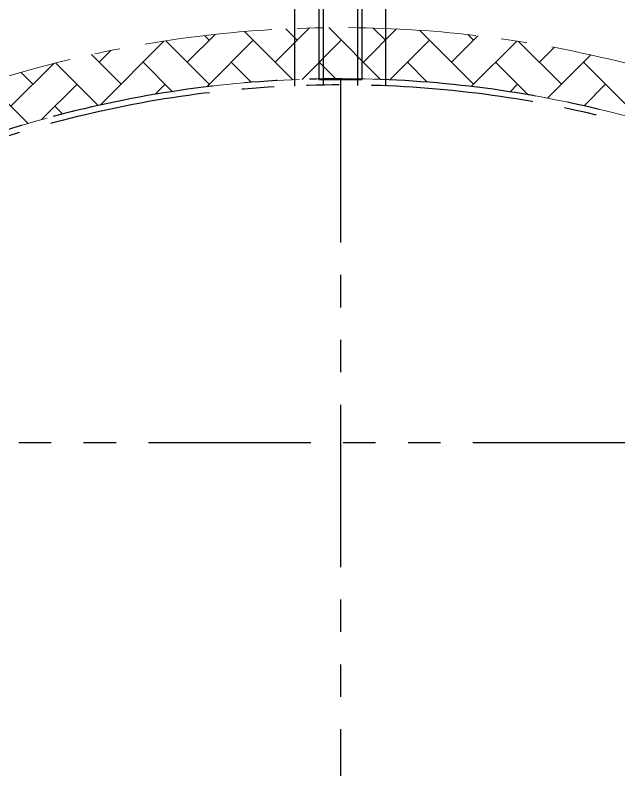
# Model space of a CAD drawing. Header units: millimetres. Extents: x -46397 to 283259, y -8690 to 23983.
# Drawn here: x 267170 to 267761, y 6429 to 7167 of the extents above; entities that cross this region are included whole.
import ezdxf
from ezdxf.enums import TextEntityAlignment as Align

# ---------------------------------------------------------------- set-up
doc = ezdxf.new("R2010")
doc.units = ezdxf.units.MM
doc.linetypes.add('CENTER', pattern=[2, 1.25, -0.25, 0.25, -0.25])
doc.linetypes.add('PHANTOM', pattern=[63.50000000000001, 31.75, -6.35, 6.35, -6.35, 6.35, -6.35])
doc.layers.add('DUONGTAM', color=1, linetype='CENTER', lineweight=0)
doc.styles.add('Tahoma', font='tahoma.ttf')
doc.styles.add('Text_nameplate', font='arial.ttf', dxfattribs={"width": 0.9, "height": 2.5})

# ---------------------------------------------------------------- blocks, each defined once
blk = doc.blocks.new('BO-1')
at = {"color": 251, "linetype": 'PHANTOM', "ltscale": 5, "extrusion": (6.890185696795331e-16, 1, 0)}
for p, q in [((-21.104836856568, 3739.230927183784), (-21.1048368565971, 3589.025930856359)), ((21.09516314341454, 3739.230927183784), (21.09516314341454, 3589.025930856359)), ((-16.70483685657382, 3725.230927183784), (-16.70483685657382, 3583.101803724267)), ((16.69516314342036, 3725.230927183784), (16.69516314342036, 3583.101803724267)), ((-44.45483685669024, 3582.315816106014), (-44.45483685669024, 3721.230927183784)), ((44.44516314330394, 3582.315816106022), (44.44516314330394, 3721.230927183784)), ((-21.1048368565971, 3589.025930856359), (21.09516314341454, 3589.025930856359))]:
    blk.add_line(p, q, dxfattribs=at)
at = {"color": 251, "linetype": 'PHANTOM', "ltscale": 5}
blk.add_line((-0.004836856591282412, 3588.23092718393), (-0.004836856591282412, 1378.997704409402), dxfattribs=at)
at = {"color": 251, "linetype": 'PHANTOM', "ltscale": 5, "extrusion": (6.890185696795332e-16, 1, 0)}
blk.add_line((605.9951631434087, 3233.614315796662), (-606.0048368565913, 3233.614315796662), dxfattribs=at)
at = {"color": 251, "linetype": 'PHANTOM', "ltscale": 5}
blk.add_lwpolyline([(-606.0048368565913, 3233.614315796633), (-606.0048368565913, 3283.60728838835, -0.2844896771697005), (-491.0387792751862, 3472.278055729392, -0.2389866582865144), (491.0289740316439, 3472.278122407665, -0.2844896771696986), (605.9951631434014, 3283.607288388409), (605.9951631434087, 3233.614315796691)], format="xyb", close=True, dxfattribs=at)
blk.add_lwpolyline([(-600.0048368565913, 3233.614315796633), (-600.0048368565913, 3283.628651977506, -0.2845175878861647), (-488.3257537620484, 3466.926467874834, -0.2389866582865143), (488.3160800488367, 3466.926467874892, -0.284517587886162), (599.9951631434014, 3283.628651977564), (599.9951631434087, 3233.614315796691)], format="xyb", dxfattribs=at)
at = {"color": 251, "linetype": 'PHANTOM', "ltscale": 5, "style": 'Text_nameplate', "width": 0.9, "flags": 2}
blk.add_attdef('SPEC.', text='', height=2.5, dxfattribs=at).set_placement((282.5000000000291, 89.66567553442064), align=Align.MIDDLE_CENTER)
at = {"color": 251, "linetype": 'PHANTOM', "ltscale": 5, "style": 'Tahoma'}
for tag, height, p in [('PROJECT_CODE', 2.4, (245.0000000000291, 77.98846827837906)), ('DESIGN_PRESSURE', 2.608695652173889, (320.0000000000291, 77.98846827837906)), ('SERIAL_NO.', 2.608695652173889, (245.0000000000291, 69.45190202651929)), ('MAX_WORKING_PRESS', 2.608695652173889, (320.0000000000291, 69.45190202651929)), ('YEAR', 2.608695652173889, (245.0000000000291, 60.91533577467408)), ('TEST_PRES.', 2.608695652173889, (320.0000000000291, 60.91533577465952)), ('VOLUME', 2.608695652173889, (245.0000000000291, 52.37876952282886)), ('MAX_WORKING_TEMP.', 2.608695652173889, (320.0000000000291, 52.37876952281431))]:
    blk.add_attdef(tag, text='', height=height, dxfattribs=at).set_placement(p, align=Align.MIDDLE_CENTER)

msp = doc.modelspace()

# ---------------------------------------------------------------- hatches: boundary and pattern name
h = msp.add_hatch()
h.set_pattern_fill('AR-HBONE', color=1, scale=0.3)
h.set_pattern_definition([(45, (0, -4000), (0, 43.10522938113193), [91.44, -30.48]), (135, (21.5526, -3978.4474), (4.263256414560601e-15, 43.10522938113193), [91.44, -30.48])])
edge = h.paths.add_edge_path()
edge.add_line((268144.6139127826, 5199.261109619072), (268144.6139127826, 6798.912442432027))
edge.add_arc((267884.7519345311, 6800.563402657493), 259.8672226550366, 359.6359922254444, 423.1169667415435)
edge.add_arc((267488.6139127684, 6019.099605870455), 1136.00134355679, 63.1183280641451, 116.8816184490646)
edge.add_arc((267092.476765833, 6800.562869097663), 259.8680940998796, 116.8829182880217, 180.3638907443265)
edge.add_line((266832.6139127826, 6798.912434122027), (266832.6139127826, 5199.261117929082))
edge.add_arc((267092.4757714164, 5197.610076502826), 259.8671035556069, 179.6359741550151, 243.1169466113345)
edge.add_arc((267488.6139128013, 5979.073958099016), 1136.001354187139, 243.1183200120746, 296.8816103969757)
edge.add_arc((267884.7509488603, 5197.610750510788), 259.8682044877388, 296.88289934597, 360.3638738621672)
edge = h.paths.add_edge_path(flags=16)
edge.add_line((266882.6139127826, 5199.093803433891), (266882.6139127826, 6799.079748617209))
edge.add_arc((267092.4757714166, 6800.563475548173), 209.8671035557809, 116.88305338869239, 180.4050753922423, ccw=False)
edge.add_arc((267488.6139127847, 6019.100949133954), 1086.000145450308, 63.11835869769362, 116.88164908259421, ccw=False)
edge.add_arc((267884.7519345313, 6800.563402657606), 209.8672226548663, -0.40505526201701514, 63.11696674156889, ccw=False)
edge.add_line((268094.6139127826, 6799.079748617267), (268094.6139127826, 5199.093803433832))
edge.add_arc((267884.7519345312, 5197.610149393497), 209.8672226549791, -63.11696674152728, 0.4050552620158214, ccw=False)
edge.add_arc((267488.6139127847, 5979.072602916909), 1086.000145450101, 243.11835091740022, 296.8816413023147, ccw=False)
edge.add_arc((267092.4757714166, 5197.610076502926), 209.8671035557798, 179.5949246077577, 243.11694661130758, ccw=False)

# ---------------------------------------------------------------- linework, layer by layer
at = {"layer": 'DUONGTAM', "color": 5, "lineweight": 0, "ltscale": 100, "elevation": -1.499105149169903}
msp.add_lwpolyline([(266832.6139127826, 6749.086776025608), (266832.6139127826, 5249.086776025608), (266832.6139127826, 5199.261117929082, 0.2842960782398918), (266974.9714244212, 4965.826470638191, 0.2389866582865138), (268002.2551704996, 4965.825846773267, 0.2842960879540954), (268144.6139127826, 5199.261109619072), (268144.6139127826, 5249.08677602555), (268144.6139127826, 6749.08677602555), (268144.6139127826, 6798.912442432027, 0.2842960879540954), (268002.2562539451, 7032.347156034441, 0.2389866582865138), (266974.9725174793, 7032.347635529659, 0.2842960782398824), (266832.6139127826, 6798.912434122027)], format="xyb", close=True, dxfattribs=at)
msp.add_lwpolyline([(266882.6139127826, 6749.086776025608), (266882.6139127826, 5249.086776025608), (266882.6139127826, 5199.093803433891, 0.2844896771697005), (266997.579970364, 5010.423036092849, 0.2389866582865144), (267979.6477236708, 5010.422969414576, 0.2844896771696986), (268094.6139127826, 5199.093803433832), (268094.6139127826, 5249.08677602555), (268094.6139127826, 6749.08677602555), (268094.6139127826, 6799.079748617267, 0.2844896771696986), (267979.6477236708, 6987.750582636523, 0.2389866582865144), (266997.579970364, 6987.750515958251, 0.2844896771697005), (266882.6139127826, 6799.079748617209), (266882.6139127826, 6749.086776025491)], format="xyb", dxfattribs=at)

# ---------------------------------------------------------------- block references
msp.add_blockref('BO-1', (267488.6187477056, 3515.405107084369, -1.499105149169903))

doc.saveas('drawing.dxf')
